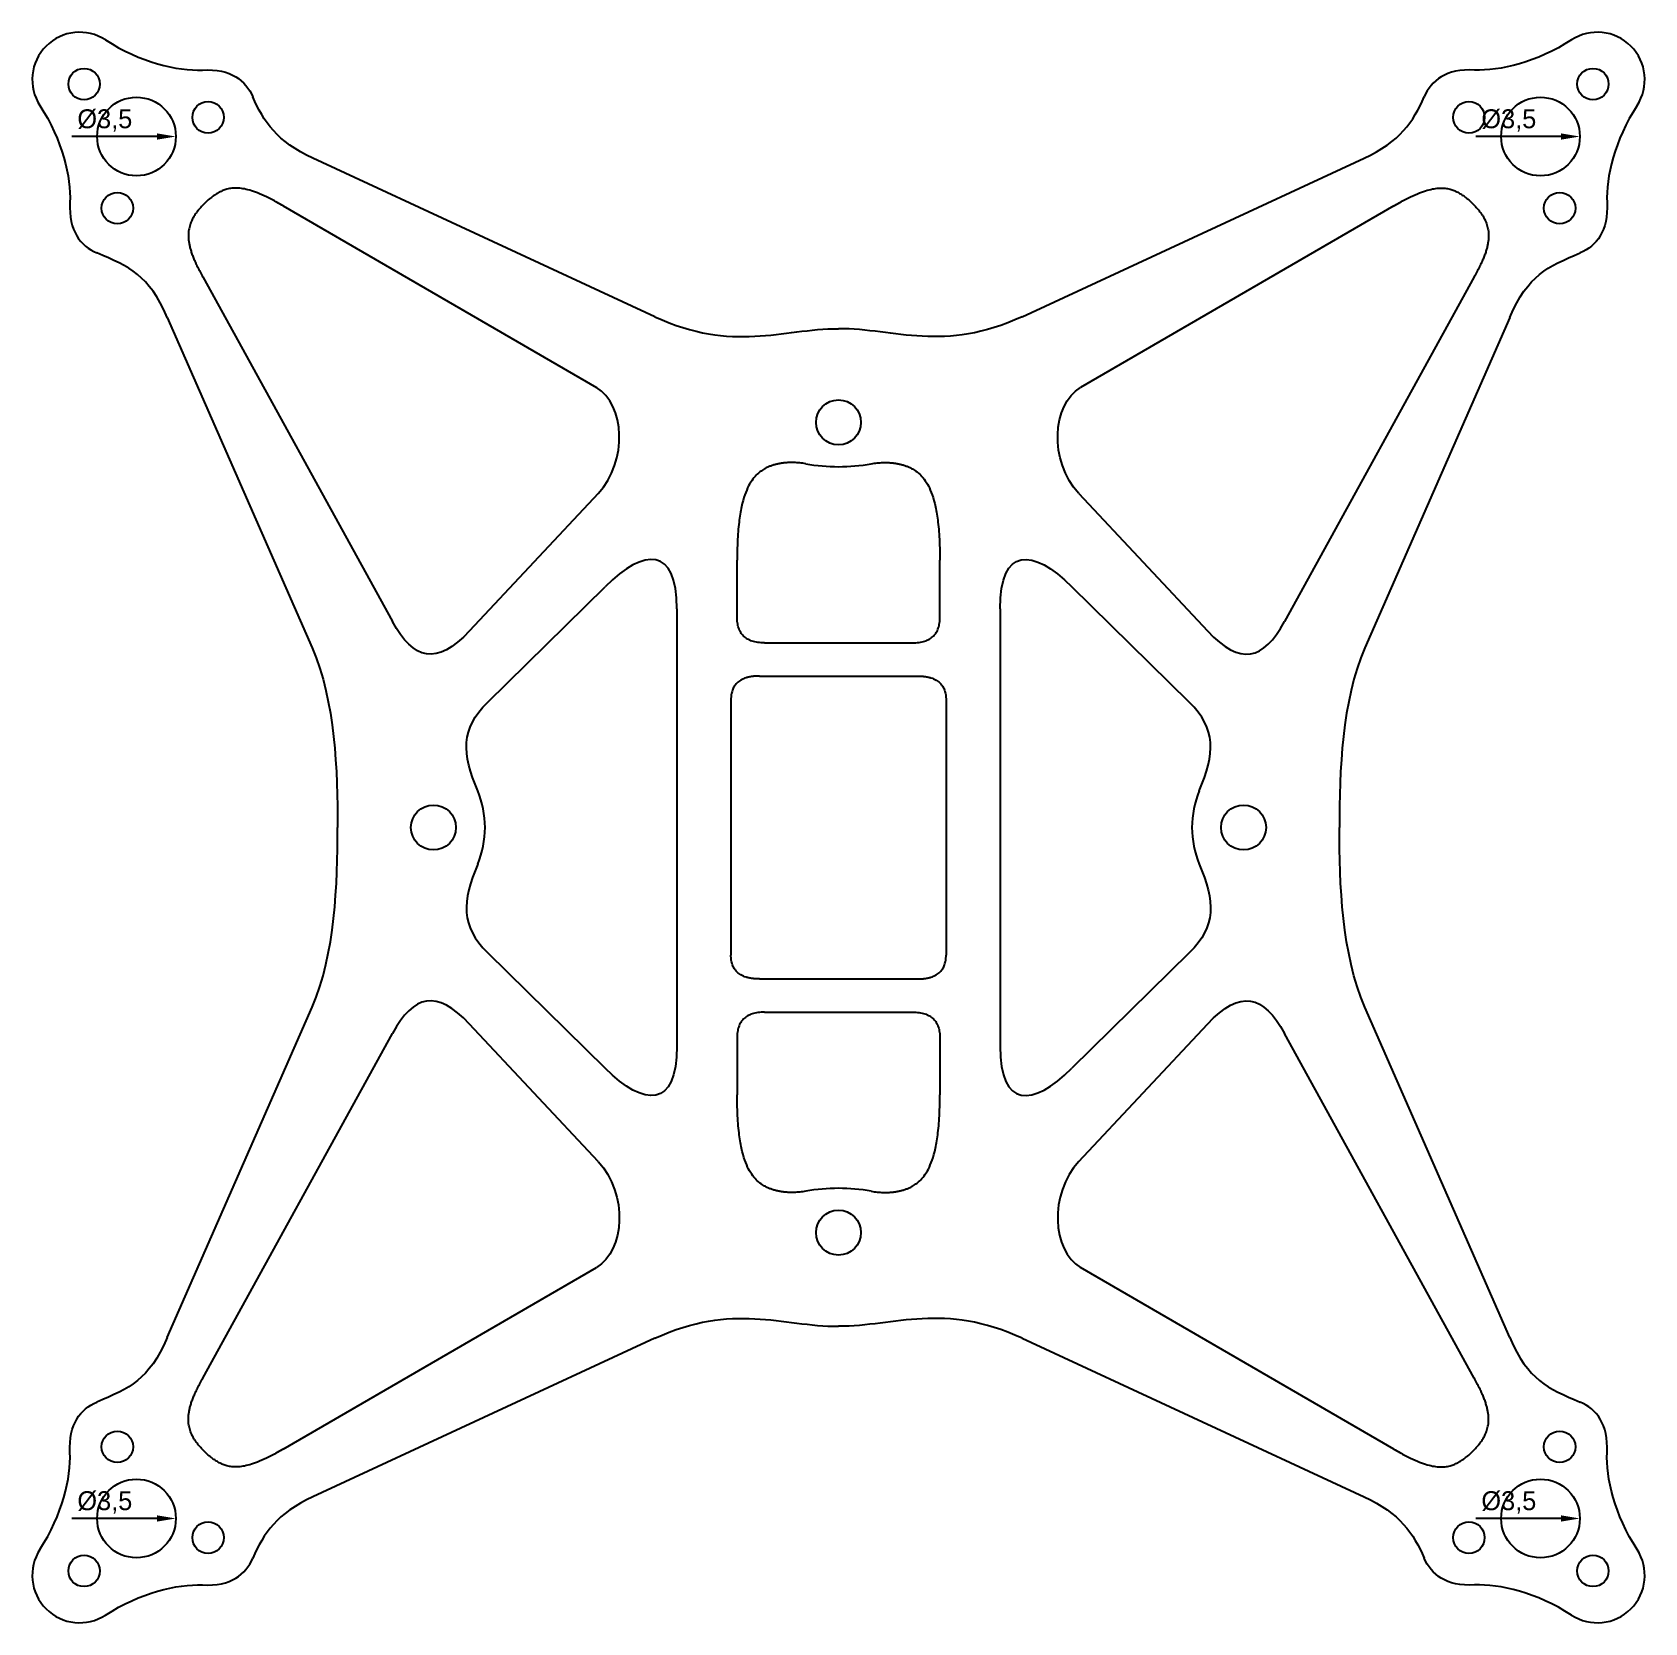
# Model space of a CAD drawing. Header units: millimetres. Extents: x -35.9 to 35.9, y -35.4 to 35.4.
import ezdxf

# ---------------------------------------------------------------- set-up
doc = ezdxf.new("R2010")
doc.units = ezdxf.units.MM
doc.layers.add('Dimensions', color=7, linetype='Continuous')
doc.layers.add('草图平面 01', color=7, linetype='Continuous')
doc.dimstyles.new('ISO-25', dxfattribs={"dimtxt": 2.5, "dimasz": 2.5, "dimexe": 1.25, "dimexo": 0.625, "dimtad": 1, "dimtxsty": 'Standard', "dimcen": 2.5, "dimadec": 0, "dimazin": 0, "dimtfac": 1, "dimtmove": 0, "dimatfit": 3, "dimfxl": 1, "dimarcsym": 0})

# ---------------------------------------------------------------- blocks, each defined once
blk = doc.blocks.new('*D1')
at = {"layer": 'Defpoints', "color": 0}
for p in [(-33.001, 30.751), (-29.501, 30.751)]:
    blk.add_point(p, dxfattribs=at)
at = {"layer": 'Dimensions', "color": 140, "lineweight": -2}
blk.add_line((-30.343, 30.751), (-34.135, 30.751), dxfattribs=at)
at = {"layer": 'Dimensions', "color": 140}
blk.add_solid([(-30.343, 30.61), (-30.343, 30.891), (-29.501, 30.751)], dxfattribs=at)
at = {"layer": 'Dimensions', "color": 140, "insert": (-32.661, 31.463), "char_height": 0.8427, "attachment_point": 5}
blk.add_mtext('%%c3,5', dxfattribs=at)
blk = doc.blocks.new('*D2')
at = {"layer": 'Defpoints', "color": 0}
for p in [(-33.001, -30.751), (-29.501, -30.751)]:
    blk.add_point(p, dxfattribs=at)
at = {"layer": 'Dimensions', "color": 140, "lineweight": -2}
blk.add_line((-30.343, -30.751), (-34.135, -30.751), dxfattribs=at)
at = {"layer": 'Dimensions', "color": 140}
blk.add_solid([(-30.343, -30.891), (-30.343, -30.61), (-29.501, -30.751)], dxfattribs=at)
at = {"layer": 'Dimensions', "color": 140, "insert": (-32.661, -30.039), "char_height": 0.8427, "attachment_point": 5}
blk.add_mtext('%%c3,5', dxfattribs=at)
blk = doc.blocks.new('*D3')
at = {"layer": 'Defpoints', "color": 0}
for p in [(29.501, -30.751), (33.001, -30.751)]:
    blk.add_point(p, dxfattribs=at)
at = {"layer": 'Dimensions', "color": 140, "lineweight": -2}
blk.add_line((32.158, -30.751), (28.366, -30.751), dxfattribs=at)
at = {"layer": 'Dimensions', "color": 140}
blk.add_solid([(32.158, -30.891), (32.158, -30.61), (33.001, -30.751)], dxfattribs=at)
at = {"layer": 'Dimensions', "color": 140, "insert": (29.841, -30.039), "char_height": 0.8427, "attachment_point": 5}
blk.add_mtext('%%c3,5', dxfattribs=at)
blk = doc.blocks.new('*D4')
at = {"layer": 'Defpoints', "color": 0}
for p in [(29.501, 30.751), (33.001, 30.751)]:
    blk.add_point(p, dxfattribs=at)
at = {"layer": 'Dimensions', "color": 140, "lineweight": -2}
blk.add_line((32.158, 30.751), (28.366, 30.751), dxfattribs=at)
at = {"layer": 'Dimensions', "color": 140}
blk.add_solid([(32.158, 30.61), (32.158, 30.891), (33.001, 30.751)], dxfattribs=at)
at = {"layer": 'Dimensions', "color": 140, "insert": (29.841, 31.463), "char_height": 0.8427, "attachment_point": 5}
blk.add_mtext('%%c3,5', dxfattribs=at)

msp = doc.modelspace()

# ---------------------------------------------------------------- linework, layer by layer
at = {"layer": '草图平面 01'}
for p, q in [((-8.173, 22.7312), (-23.3941, 29.7872)), ((8.173, 22.7312), (23.3941, 29.7872)), ((-24.7213, 27.6661), (-10.7751, 19.5788)), ((24.7213, 27.6661), (10.7751, 19.5788)), ((-28.3, 24.5), (-19.8562, 9.165)), ((28.3, 24.5), (19.8562, 9.165)), ((-29.8793, 22.7037), (-23.4334, 7.9946)), ((29.8793, 22.7037), (23.4334, 7.9946)), ((-10.6992, 14.8631), (-16.4264, 8.7452)), ((10.6992, 14.8631), (16.4264, 8.7452)), ((-4.515, 9.3616), (-4.515, 11.892)), ((4.515, 9.3616), (4.515, 11.892)), ((-15.6141, 5.5853), (-10.3941, 10.7149)), ((15.6141, 5.5853), (10.3941, 10.7149)), ((-7.1967, 9.7314), (-7.1967, -9.7314)), ((7.1967, 9.7314), (7.1967, -9.7314)), ((-3.29, 8.2165), (3.29, 8.2165)), ((-3.5185, 6.7399), (3.5185, 6.7399)), ((-4.788, 5.68), (-4.788, -5.68)), ((4.788, 5.68), (4.788, -5.68)), ((-15.6141, -5.5853), (-10.3941, -10.7149)), ((15.6141, -5.5853), (10.3941, -10.7149)), ((-3.5185, -6.7399), (3.5185, -6.7399)), ((-29.8793, -22.7037), (-23.4334, -7.9946)), ((-3.29, -8.2165), (3.29, -8.2165)), ((29.8793, -22.7037), (23.4334, -7.9946)), ((-28.3, -24.5), (-19.8562, -9.165)), ((-10.6992, -14.8631), (-16.4264, -8.7452)), ((10.6992, -14.8631), (16.4264, -8.7452)), ((28.3, -24.5), (19.8562, -9.165)), ((-4.515, -9.3616), (-4.515, -11.892)), ((4.515, -9.3616), (4.515, -11.892)), ((-24.7213, -27.6661), (-10.7751, -19.5788)), ((24.7213, -27.6661), (10.7751, -19.5788)), ((-8.173, -22.7312), (-23.3941, -29.7872)), ((8.173, -22.7312), (23.3941, -29.7872))]:
    msp.add_line(p, q, dxfattribs=at)
for centre, radius in [((-33.5843, 33.0843), 0.7), ((33.5843, 33.0843), 0.7), ((-31.2508, 30.7508), 1.75), ((-28.0633, 31.6049), 0.7), ((28.0633, 31.6049), 0.7), ((31.2508, 30.7508), 1.75), ((-32.1049, 27.5633), 0.7), ((32.1049, 27.5633), 0.7), ((0, 18.0312), 1), ((-18.0312, 0), 1), ((18.0312, 0), 1), ((0, -18.0312), 1), ((-32.1049, -27.5633), 0.7), ((32.1049, -27.5633), 0.7), ((-31.2508, -30.7508), 1.75), ((31.2508, -30.7508), 1.75), ((-28.0633, -31.6049), 0.7), ((28.0633, -31.6049), 0.7), ((-33.5843, -33.0843), 0.7), ((33.5843, -33.0843), 0.7)]:
    msp.add_circle(centre, radius, dxfattribs=at)
for centre, radius, start, end in [((-33.7797, 33.2797), 2.1123, 56.968144, 213.031719), ((33.7797, 33.2797), 2.1123, 326.968281, 123.031856), ((0, 24.3995), 8.3411, 259.95887, 280.04113), ((-19.9994, 0), 4.2631, 337.547271, 22.452729), ((19.9994, 0), 4.2631, 157.547271, 202.452729), ((0, -24.3995), 8.3411, 79.95887, 100.04113), ((-33.7797, -33.2797), 2.1123, 146.968281, 303.031856), ((33.7797, -33.2797), 2.1123, 236.968144, 33.031719)]:
    msp.add_arc(centre, radius, start, end, dxfattribs=at)
for points, degree in [([(-32.6283, 35.0505), (-31.0928, 34.0521), (-29.4417, 33.6595), (-28.3163, 33.712)], 3), ([(32.6283, 35.0505), (31.0928, 34.0521), (29.4417, 33.6595), (28.3163, 33.712)], 3), ([(-28.3163, 33.712), (-27.0388, 33.7716), (-26.3888, 33.2485), (-26.0749, 32.5214)], 3), ([(28.3163, 33.712), (27.0388, 33.7716), (26.3888, 33.2485), (26.0749, 32.5214)], 3), ([(-23.3941, 29.7872), (-24.9951, 30.5294), (-25.5953, 31.4102), (-26.0749, 32.5214)], 3), ([(23.3941, 29.7872), (24.9951, 30.5294), (25.5953, 31.4102), (26.0749, 32.5214)], 3), ([(-35.5505, 32.1283), (-34.5521, 30.5928), (-34.1595, 28.9417), (-34.212, 27.8163)], 3), ([(35.5505, 32.1283), (34.5521, 30.5928), (34.1595, 28.9417), (34.212, 27.8163)], 3), ([(-24.7213, 27.6661), (-26.7097, 28.8191), (-27.6913, 28.3437), (-29.3, 27.2), (-29.0227, 25.8125), (-28.3, 24.5)], 4), ([(24.7213, 27.6661), (26.7097, 28.8191), (27.6913, 28.3437), (29.3, 27.2), (29.0227, 25.8125), (28.3, 24.5)], 4), ([(-34.212, 27.8163), (-34.2716, 26.5388), (-33.7485, 25.8888), (-33.0214, 25.5749)], 3), ([(34.212, 27.8163), (34.2716, 26.5388), (33.7485, 25.8888), (33.0214, 25.5749)], 3), ([(-29.8793, 22.7037), (-30.712, 24.6041), (-31.5477, 24.9389), (-33.0214, 25.5749)], 3), ([(29.8793, 22.7037), (30.712, 24.6041), (31.5477, 24.9389), (33.0214, 25.5749)], 3), ([(-8.173, 22.7312), (-4.6931, 21.1181), (-2.5332, 22.2), (0, 22.2)], 3), ([(8.173, 22.7312), (4.6931, 21.1181), (2.5332, 22.2), (0, 22.2)], 3), ([(-10.6992, 14.8631), (-9.3529, 16.3013), (-9.5152, 18.8482), (-10.7751, 19.5788)], 3), ([(10.6992, 14.8631), (9.3529, 16.3013), (9.5152, 18.8482), (10.7751, 19.5788)], 3), ([(-1.4543, 16.1862), (-2.94, 16.4492), (-3.36, 15.7666), (-4.515, 16.1862), (-4.515, 11.892)], 4), ([(1.4543, 16.1862), (2.94, 16.4492), (3.36, 15.7666), (4.515, 16.1862), (4.515, 11.892)], 4), ([(-7.1967, 9.7314), (-7.1967, 12.5078), (-8.6272, 12.4512), (-10.3941, 10.7149)], 3), ([(7.1967, 9.7314), (7.1967, 12.5078), (8.6272, 12.4512), (10.3941, 10.7149)], 3), ([(-3.29, 8.2165), (-4.515, 8.2165), (-4.515, 9.3616)], 2), ([(3.29, 8.2165), (4.515, 8.2165), (4.515, 9.3616)], 2), ([(-16.4264, 8.7452), (-17.8921, 7.1795), (-18.916, 7.4575), (-19.8562, 9.165)], 3), ([(16.4264, 8.7452), (17.8921, 7.1795), (18.916, 7.4575), (19.8562, 9.165)], 3), ([(-23.4334, 7.9946), (-22.4, 5.6363), (-22.3, 2.5016), (-22.3, 0)], 3), ([(23.4334, 7.9946), (22.4, 5.6363), (22.3, 2.5016), (22.3, 0)], 3), ([(-3.5185, 6.7399), (-4.788, 6.7399), (-4.788, 5.68)], 2), ([(3.5185, 6.7399), (4.788, 6.7399), (4.788, 5.68)], 2), ([(-16.0594, 1.6282), (-16.7495, 3.2979), (-16.8415, 4.3791), (-15.6141, 5.5853)], 3), ([(16.0594, 1.6282), (16.7495, 3.2979), (16.8415, 4.3791), (15.6141, 5.5853)], 3), ([(-23.4334, -7.9946), (-22.4, -5.6363), (-22.3, -2.5016), (-22.3, 0)], 3), ([(23.4334, -7.9946), (22.4, -5.6363), (22.3, -2.5016), (22.3, 0)], 3), ([(-16.0594, -1.6282), (-16.7495, -3.2979), (-16.8415, -4.3791), (-15.6141, -5.5853)], 3), ([(16.0594, -1.6282), (16.7495, -3.2979), (16.8415, -4.3791), (15.6141, -5.5853)], 3), ([(-3.5185, -6.7399), (-4.788, -6.7399), (-4.788, -5.68)], 2), ([(3.5185, -6.7399), (4.788, -6.7399), (4.788, -5.68)], 2), ([(-16.4264, -8.7452), (-17.8921, -7.1795), (-18.916, -7.4575), (-19.8562, -9.165)], 3), ([(16.4264, -8.7452), (17.8921, -7.1795), (18.916, -7.4575), (19.8562, -9.165)], 3), ([(-3.29, -8.2165), (-4.515, -8.2165), (-4.515, -9.3616)], 2), ([(3.29, -8.2165), (4.515, -8.2165), (4.515, -9.3616)], 2), ([(-7.1967, -9.7314), (-7.1967, -12.5078), (-8.6272, -12.4512), (-10.3941, -10.7149)], 3), ([(7.1967, -9.7314), (7.1967, -12.5078), (8.6272, -12.4512), (10.3941, -10.7149)], 3), ([(-1.4543, -16.1862), (-2.94, -16.4492), (-3.36, -15.7666), (-4.515, -16.1862), (-4.515, -11.892)], 4), ([(1.4543, -16.1862), (2.94, -16.4492), (3.36, -15.7666), (4.515, -16.1862), (4.515, -11.892)], 4), ([(-10.6992, -14.8631), (-9.3529, -16.3013), (-9.5152, -18.8482), (-10.7751, -19.5788)], 3), ([(10.6992, -14.8631), (9.3529, -16.3013), (9.5152, -18.8482), (10.7751, -19.5788)], 3), ([(-8.173, -22.7312), (-4.6931, -21.1181), (-2.5332, -22.2), (0, -22.2)], 3), ([(8.173, -22.7312), (4.6931, -21.1181), (2.5332, -22.2), (0, -22.2)], 3), ([(-29.8793, -22.7037), (-30.712, -24.6041), (-31.5477, -24.9389), (-33.0214, -25.5749)], 3), ([(29.8793, -22.7037), (30.712, -24.6041), (31.5477, -24.9389), (33.0214, -25.5749)], 3), ([(-24.7213, -27.6661), (-26.7097, -28.8191), (-27.6913, -28.3437), (-29.3, -27.2), (-29.0227, -25.8125), (-28.3, -24.5)], 4), ([(24.7213, -27.6661), (26.7097, -28.8191), (27.6913, -28.3437), (29.3, -27.2), (29.0227, -25.8125), (28.3, -24.5)], 4), ([(-34.212, -27.8163), (-34.2716, -26.5388), (-33.7485, -25.8888), (-33.0214, -25.5749)], 3), ([(34.212, -27.8163), (34.2716, -26.5388), (33.7485, -25.8888), (33.0214, -25.5749)], 3), ([(-35.5505, -32.1283), (-34.5521, -30.5928), (-34.1595, -28.9417), (-34.212, -27.8163)], 3), ([(35.5505, -32.1283), (34.5521, -30.5928), (34.1595, -28.9417), (34.212, -27.8163)], 3), ([(-23.3941, -29.7872), (-24.9951, -30.5294), (-25.5953, -31.4102), (-26.0749, -32.5214)], 3), ([(23.3941, -29.7872), (24.9951, -30.5294), (25.5953, -31.4102), (26.0749, -32.5214)], 3), ([(-28.3163, -33.712), (-27.0388, -33.7716), (-26.3888, -33.2485), (-26.0749, -32.5214)], 3), ([(28.3163, -33.712), (27.0388, -33.7716), (26.3888, -33.2485), (26.0749, -32.5214)], 3), ([(-32.6283, -35.0505), (-31.0928, -34.0521), (-29.4417, -33.6595), (-28.3163, -33.712)], 3), ([(32.6283, -35.0505), (31.0928, -34.0521), (29.4417, -33.6595), (28.3163, -33.712)], 3)]:
    msp.add_open_spline(points, degree=degree, dxfattribs=at)

# ---------------------------------------------------------------- dimensions: what is measured, and where the dimension line sits
at = {"layer": 'Dimensions'}
for p1, p2, picture, middle in [((-33.0008, 30.7508), (-29.5008, 30.7508), '*D1', (-32.6608, 30.7508)), ((29.5008, 30.7508), (33.0008, 30.7508), '*D4', (29.8408, 30.7508)), ((-33.0008, -30.7508), (-29.5008, -30.7508), '*D2', (-32.6608, -30.7508)), ((29.5008, -30.7508), (33.0008, -30.7508), '*D3', (29.8408, -30.7508))]:
    dim = msp.add_diameter_dim_2p(p1=p1, p2=p2, dimstyle='ISO-25', override={"dimscale": 0.337066, "dimdec": 3, "dimzin": 8, "dimlunit": 2, "dimclrd": 140, "dimclre": 140, "dimclrt": 140}, dxfattribs=at)
    dim.commit()
    dim.dimension.update_dxf_attribs({"geometry": picture, "text_midpoint": middle, "dimtype": 163})

doc.saveas('drawing.dxf')
